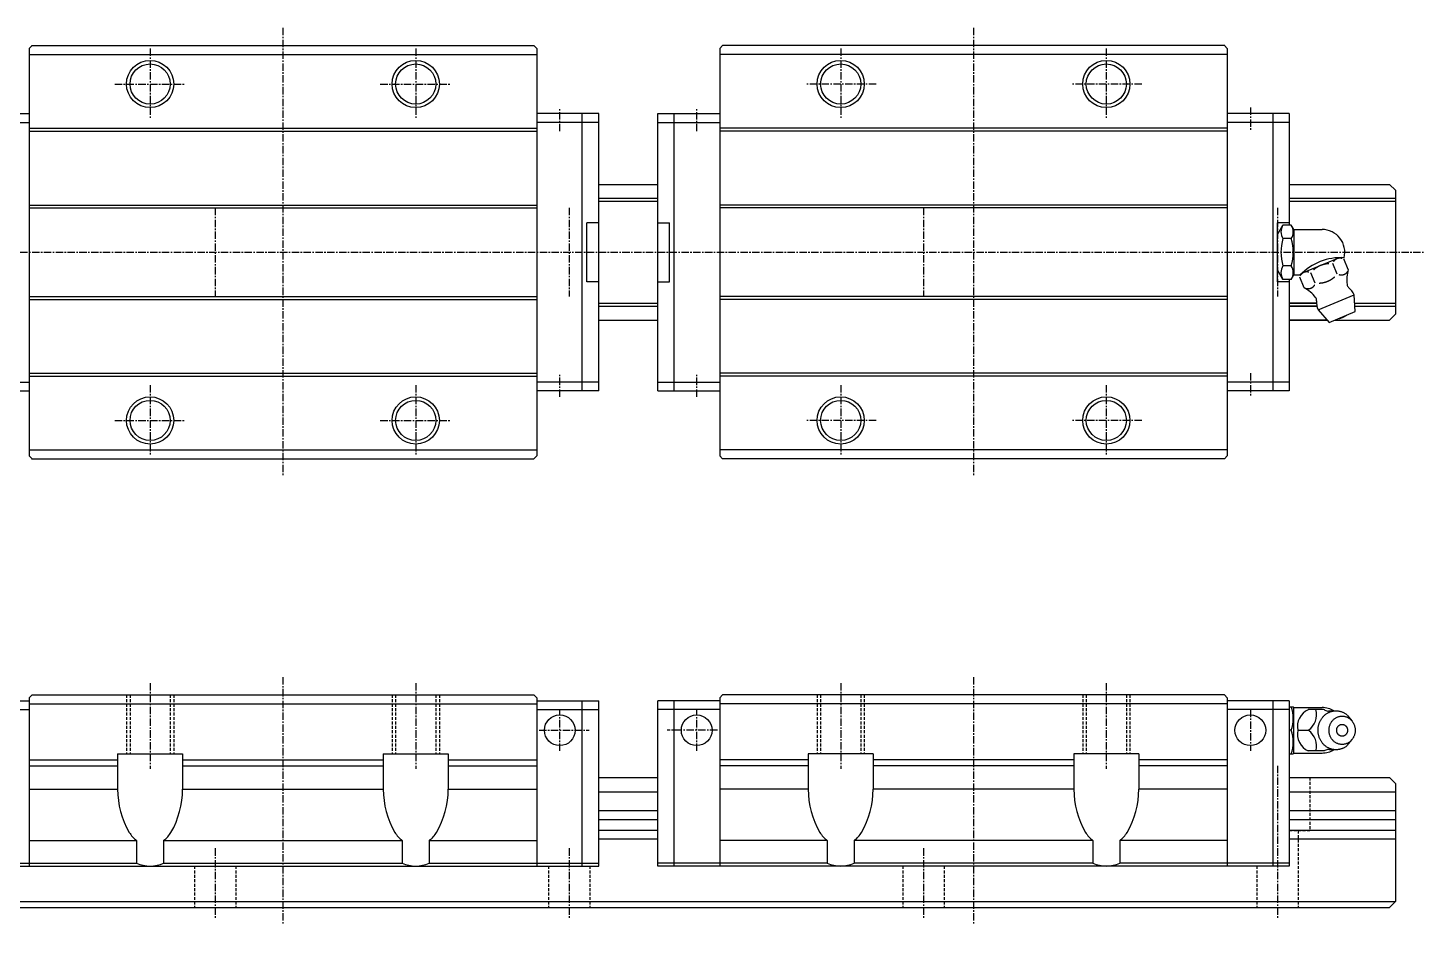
# Model space of a CAD drawing. Extents: x 10 to 419, y 10 to 199.
# Drawn here: x 182.3 to 419, y 47 to 199 of the extents above; entities that cross this region are included whole.
import ezdxf

# ---------------------------------------------------------------- set-up
doc = ezdxf.new("R2010")
doc.units = 0
doc.linetypes.add('CENTER', pattern=[2, 1.25, -0.25, 0.25, -0.25])
doc.linetypes.add('DASHED', pattern=[0.75, 0.5, -0.25])
doc.layers.get('0').update_dxf_attribs({"linetype": 'CONTINUOUS'})
doc.layers.add('CENTER', color=1, linetype='CENTER')

msp = doc.modelspace()

# ---------------------------------------------------------------- linework, layer by layer
at = {"color": 7, "linetype": 'CONTINUOUS'}
for p, q in [((182.499905, 195.49992), (182.999925, 195.99993)), ((182.499925, 195.49996), (182.499925, 126.49996)), ((182.499925, 194.49996), (268.499925, 194.49996)), ((182.905575, 195.99996), (267.999875, 195.99996)), ((267.999875, 195.99994), (268.499865, 195.49993)), ((268.499925, 195.49993), (268.499925, 126.49999)), ((299.499885, 195.49993), (299.499885, 126.49999)), ((385.499885, 194.49996), (299.499885, 194.49996)), ((299.999935, 195.99994), (299.499945, 195.49993)), ((385.094235, 195.99996), (299.999935, 195.99996)), ((385.499905, 195.49992), (384.999885, 195.99993)), ((385.499885, 195.49996), (385.499885, 126.49996)), ((171.999925, 184.49996), (182.499925, 184.49996)), ((171.999925, 182.99996), (182.499925, 182.99996)), ((278.999905, 184.49996), (268.499905, 184.49996)), ((278.999905, 182.99996), (268.499905, 182.99996)), ((276.199925, 137.49996), (276.199925, 184.49996)), ((278.999905, 137.49996), (278.999905, 184.49996)), ((288.999905, 137.49996), (288.999905, 184.49996)), ((288.999905, 184.49996), (299.499905, 184.49996)), ((288.999905, 182.99996), (299.499905, 182.99996)), ((291.799885, 137.49996), (291.799885, 184.49996)), ((395.999885, 184.49996), (385.499885, 184.49996)), ((395.999885, 182.99996), (385.499885, 182.99996)), ((393.199895, 184.49996), (393.199895, 137.49996)), ((395.999885, 184.49996), (395.999885, 165.59996)), ((182.499925, 181.99996), (268.499925, 181.99996)), ((182.499925, 181.49996), (268.499925, 181.49996)), ((385.499885, 181.99996), (299.499885, 181.99996)), ((385.499885, 181.49996), (299.499885, 181.49996)), ((278.999895, 172.49996), (288.999905, 172.49996)), ((395.999885, 172.49996), (412.999905, 172.49996)), ((413.999915, 171.49995), (412.999905, 172.49996)), ((413.999925, 171.49996), (413.999925, 150.49996)), ((182.499925, 168.99996), (268.499925, 168.99996)), ((182.499925, 168.49996), (268.499925, 168.49996)), ((278.999895, 170.15913), (288.999905, 170.15913)), ((278.999895, 169.65913), (288.999905, 169.65913)), ((385.499885, 168.99996), (299.499885, 168.99996)), ((385.499885, 168.49996), (299.499885, 168.49996)), ((395.999885, 170.15913), (413.999925, 170.15913)), ((395.999885, 169.65913), (413.999925, 169.65913)), ((278.999905, 165.99996), (276.999905, 165.99996)), ((276.999905, 155.99994), (276.999905, 165.99994)), ((288.999905, 165.99996), (290.999905, 165.99996)), ((290.999905, 155.99994), (290.999905, 165.99994)), ((393.999885, 155.99996), (393.999885, 165.99996)), ((395.999885, 165.99996), (393.999885, 165.99996)), ((393.999885, 163.99995), (394.923655, 165.59996)), ((396.323645, 165.59996), (394.923645, 165.59996)), ((396.756645, 164.84996), (396.323635, 165.59996)), ((396.756645, 164.84996), (396.756645, 157.14995)), ((396.756665, 164.84996), (401.547785, 164.84996)), ((396.323625, 163.29996), (394.923655, 163.29996)), ((396.323635, 158.69996), (394.923645, 158.69996)), ((398.229465, 157.51896), (404.395985, 160.07322)), ((404.129545, 157.28726), (403.385665, 159.08315)), ((406.000405, 158.0622), (405.256525, 159.85808)), ((394.923655, 156.39995), (393.999885, 157.99996)), ((396.323645, 156.39996), (394.923635, 156.39996)), ((395.999885, 156.39996), (395.999885, 137.49996)), ((396.323635, 156.39995), (396.756645, 157.14995)), ((396.756665, 157.14996), (397.852905, 157.14996)), ((398.516985, 154.96246), (397.773105, 156.75835)), ((400.387845, 155.73739), (399.643955, 157.53328)), ((278.999905, 155.99996), (276.999905, 155.99996)), ((288.999905, 155.99996), (290.999905, 155.99996)), ((395.999885, 155.99996), (393.999885, 155.99996)), ((182.499925, 153.49996), (268.499925, 153.49996)), ((182.499925, 152.99996), (268.499925, 152.99996)), ((278.999895, 152.34078), (288.999905, 152.34078)), ((278.999895, 151.84078), (288.999905, 151.84078)), ((385.499885, 153.49996), (299.499885, 153.49996)), ((385.499885, 152.99996), (299.499885, 152.99996)), ((395.999885, 152.34078), (400.61951, 152.34078)), ((395.999885, 151.84078), (400.684316, 151.84078)), ((400.619535, 152.34078), (395.999905, 152.34078)), ((400.684335, 151.84078), (395.999905, 151.84078)), ((400.866175, 151.25086), (406.963775, 153.77657)), ((407.165535, 150.93768), (406.963775, 153.77657)), ((407.065817, 152.34078), (413.999925, 152.34078)), ((407.101352, 151.84078), (413.999925, 151.84078)), ((278.999895, 149.49996), (288.999905, 149.49996)), ((395.999885, 149.49996), (402.384725, 149.49996)), ((402.384745, 149.49996), (395.999905, 149.49996)), ((400.866175, 151.25086), (402.730915, 149.1008)), ((402.730915, 149.1008), (407.165535, 150.93768)), ((403.694572, 149.49996), (412.999915, 149.49996)), ((413.999915, 150.49996), (412.999915, 149.49996)), ((182.499925, 140.49996), (268.499925, 140.49996)), ((182.499925, 139.99996), (268.499925, 139.99996)), ((385.499885, 140.49996), (299.499885, 140.49996)), ((385.499885, 139.99996), (299.499885, 139.99996)), ((171.999925, 138.99996), (182.499925, 138.99996)), ((171.999925, 137.49996), (182.499925, 137.49996)), ((278.999905, 138.99996), (268.499905, 138.99996)), ((278.999905, 137.49996), (268.499905, 137.49996)), ((288.999905, 138.99996), (299.499905, 138.99996)), ((288.999905, 137.49996), (299.499905, 137.49996)), ((395.999885, 138.99996), (385.499885, 138.99996)), ((395.999885, 137.49996), (385.499885, 137.49996)), ((182.499875, 126.49997), (182.999895, 125.99996)), ((182.499925, 127.49996), (268.499925, 127.49996)), ((182.905575, 125.99996), (267.999875, 125.99996)), ((267.999885, 125.99997), (268.499875, 126.49998)), ((385.499885, 127.49996), (299.499885, 127.49996)), ((299.999925, 125.99997), (299.499935, 126.49998)), ((385.094235, 125.99996), (299.999935, 125.99996)), ((385.499935, 126.49997), (384.999915, 125.99996)), ((182.49988, 85.49996), (182.9999, 85.99997)), ((182.49995, 85.5), (182.49995, 56.99998)), ((182.99995, 85.99996), (267.99991, 85.99996)), ((267.99988, 85.99998), (268.49988, 85.49997)), ((268.49995, 85.49993), (268.49995, 56.99998)), ((299.49986, 85.49993), (299.49986, 56.99998)), ((299.99993, 85.99998), (299.49993, 85.49997)), ((384.99986, 85.99996), (299.9999, 85.99996)), ((385.49993, 85.49996), (384.99991, 85.99997)), ((385.49986, 85.5), (385.49986, 56.99998)), ((171.99997, 84.99998), (182.49995, 84.99998)), ((171.99997, 83.49998), (182.49995, 83.49998)), ((182.49995, 84.49996), (268.49995, 84.49996)), ((268.49995, 84.99998), (278.99994, 84.99998)), ((268.49995, 83.49998), (278.99994, 83.49998)), ((276.19995, 56.99998), (276.19995, 84.99998)), ((278.99994, 56.99998), (278.99994, 84.99998)), ((288.99987, 56.99998), (288.99987, 84.99998)), ((299.49986, 84.99998), (288.99987, 84.99998)), ((299.49986, 83.49998), (288.99987, 83.49998)), ((291.79986, 56.99998), (291.79986, 84.99998)), ((385.49986, 84.49996), (299.49986, 84.49996)), ((395.99984, 84.99998), (385.49986, 84.99998)), ((395.99984, 83.49998), (385.49986, 83.49998)), ((393.19985, 84.99998), (393.19985, 56.99998)), ((395.99984, 84.99998), (395.99984, 56.99998)), ((395.99984, 83.99998), (396.67002, 83.99998)), ((396.75662, 83.84998), (396.67002, 83.99998)), ((396.75662, 76.14998), (396.75662, 83.84998)), ((396.75662, 83.84996), (401.55194, 83.84996)), ((401.90092, 83.50738), (399.21647, 83.50738)), ((405.81818, 82.57799), (406.62381, 81.57176)), ((396.3236, 79.99998), (395.99984, 79.99998)), ((397.42846, 79.99998), (399.22431, 79.99998)), ((405.81818, 77.42197), (406.62381, 78.4282)), ((197.49996, 75.99996), (208.49996, 75.99996)), ((197.49996, 75.99996), (197.49996, 69.99996)), ((208.49996, 75.99996), (208.49996, 69.99996)), ((242.49996, 75.99996), (253.49996, 75.99996)), ((242.49996, 75.99996), (242.49996, 69.99996)), ((253.49996, 75.99996), (253.49996, 69.99996)), ((314.49985, 75.99996), (314.49985, 69.99996)), ((325.49985, 75.99996), (314.49985, 75.99996)), ((325.49985, 75.99996), (325.49985, 69.99996)), ((359.49985, 75.99996), (359.49985, 69.99996)), ((370.49985, 75.99996), (359.49985, 75.99996)), ((370.49985, 75.99996), (370.49985, 69.99996)), ((395.99984, 75.99998), (396.67002, 75.99998)), ((396.67002, 75.99998), (396.75662, 76.14998)), ((396.75662, 76.14997), (401.54774, 76.14997)), ((401.90092, 76.49258), (399.21647, 76.49258)), ((182.49996, 74.99996), (197.49996, 74.99996)), ((182.49996, 73.99996), (197.49996, 73.99996)), ((208.49996, 74.99996), (242.49996, 74.99996)), ((208.49996, 73.99996), (242.49996, 73.99996)), ((253.49996, 74.99996), (268.49996, 74.99996)), ((253.49996, 73.99996), (268.49996, 73.99996)), ((314.49985, 74.99996), (299.49985, 74.99996)), ((314.49985, 73.99996), (299.49985, 73.99996)), ((359.49985, 74.99996), (325.49985, 74.99996)), ((359.49985, 73.99996), (325.49985, 73.99996)), ((385.49985, 74.99996), (370.49985, 74.99996)), ((385.49985, 73.99996), (370.49985, 73.99996)), ((278.99994, 72), (288.99987, 72)), ((395.99984, 72), (412.99998, 72)), ((413.99996, 71.00002), (412.99998, 72)), ((182.49996, 69.99996), (197.49996, 69.99996)), ((208.49996, 69.99996), (242.49996, 69.99996)), ((253.49996, 69.99996), (268.49996, 69.99996)), ((278.99994, 69.58916), (288.99987, 69.58916)), ((314.49985, 69.99996), (299.49985, 69.99996)), ((359.49985, 69.99996), (325.49985, 69.99996)), ((385.49985, 69.99996), (370.49985, 69.99996)), ((395.99984, 69.58916), (413.99997, 69.58916)), ((413.99997, 71), (413.99997, 51)), ((278.99994, 66.41083), (288.99987, 66.41083)), ((395.99984, 66.41083), (413.99997, 66.41083)), ((278.99994, 64.90001), (288.99987, 64.90001)), ((395.99984, 64.90001), (413.99997, 64.90001)), ((278.99994, 63.10001), (288.99987, 63.10001)), ((278.99994, 61.58918), (288.99987, 61.58918)), ((395.99984, 63.10001), (413.99997, 63.10001)), ((395.99984, 61.58918), (413.99997, 61.58918)), ((182.49996, 61.33998), (200.70835, 61.33998)), ((200.70835, 61.33998), (200.70835, 57.5)), ((205.29156, 61.33998), (245.70835, 61.33998)), ((205.29156, 61.33998), (205.29156, 57.5)), ((245.70835, 61.33998), (245.70835, 57.5)), ((250.29156, 61.33998), (268.49996, 61.33998)), ((250.29156, 61.33998), (250.29156, 57.5)), ((317.70825, 61.33998), (299.49985, 61.33998)), ((317.70825, 61.33998), (317.70825, 57.5)), ((362.70825, 61.33998), (322.29146, 61.33998)), ((322.29146, 61.33998), (322.29146, 57.5)), ((362.70825, 61.33998), (362.70825, 57.5)), ((385.49985, 61.33998), (367.29146, 61.33998)), ((367.29146, 61.33998), (367.29146, 57.5)), ((171.99997, 57.49998), (182.49995, 57.49998)), ((171.99997, 56.99998), (182.49995, 56.99998)), ((182.49995, 57), (268.49995, 57)), ((182.49996, 57.5), (200.70835, 57.5)), ((205.29156, 57.5), (245.70835, 57.5)), ((250.29156, 57.5), (268.49996, 57.5)), ((268.49995, 57.49998), (278.99994, 57.49998)), ((268.49995, 56.99998), (278.99994, 56.99998)), ((299.49986, 57.49998), (288.99987, 57.49998)), ((299.49986, 56.99998), (288.99987, 56.99998)), ((317.70825, 57.5), (299.49985, 57.5)), ((385.49986, 57), (299.49986, 57)), ((362.70825, 57.5), (322.29146, 57.5)), ((385.49985, 57.5), (367.29146, 57.5)), ((395.99984, 57.49998), (385.49986, 57.49998)), ((395.99984, 56.99998), (385.49986, 56.99998)), ((133.99997, 51.00003), (413.99997, 51.00003)), ((134.99997, 50), (412.99995, 50)), ((413.99997, 51.00002), (412.99995, 50))]:
    msp.add_line(p, q, dxfattribs=at)
at = {"color": 3, "linetype": 'DASHED'}
for p, q in [((198.99995, 85.99996), (198.99995, 75.99996)), ((199.59995, 85.99996), (199.59995, 75.99996)), ((206.39995, 85.99996), (206.39995, 75.99996)), ((206.99995, 85.99996), (206.99995, 75.99996)), ((243.99995, 85.99996), (243.99995, 75.99996)), ((244.59995, 85.99996), (244.59995, 75.99996)), ((251.39995, 85.99996), (251.39995, 75.99996)), ((251.99995, 85.99996), (251.99995, 75.99996)), ((315.99986, 85.99996), (315.99986, 75.99996)), ((316.59986, 85.99996), (316.59986, 75.99996)), ((323.39986, 85.99996), (323.39986, 75.99996)), ((323.99986, 85.99996), (323.99986, 75.99996)), ((360.99986, 85.99996), (360.99986, 75.99996)), ((361.59986, 85.99996), (361.59986, 75.99996)), ((368.39986, 85.99996), (368.39986, 75.99996)), ((368.99986, 85.99996), (368.99986, 75.99996)), ((399.49997, 72), (399.49997, 63)), ((395.99984, 63), (399.49997, 63)), ((397.49997, 63), (397.49997, 50)), ((210.49997, 57), (210.49997, 50)), ((217.49997, 57), (217.49997, 50)), ((270.49997, 57), (270.49997, 50)), ((277.49997, 57), (277.49997, 50)), ((330.49997, 57), (330.49997, 50)), ((337.49997, 57), (337.49997, 50)), ((390.49997, 56.99998), (390.49997, 50))]:
    msp.add_line(p, q, dxfattribs=at)
at = {"color": 7, "linetype": 'CONTINUOUS'}
for points in [[(400.11881, 158.034, 0), (400.13481, 158.05, 0), (400.15181, 158.065, 0), (400.16881, 158.08, 0), (400.18581, 158.095, 0), (400.20381, 158.11, 0), (400.22081, 158.124, 0), (400.23781, 158.139, 0), (400.25481, 158.153, 0), (400.27281, 158.168, 0), (400.28981, 158.182, 0), (400.30681, 158.196, 0), (400.32481, 158.21, 0), (400.34281, 158.224, 0), (400.35981, 158.238, 0), (400.37781, 158.252, 0), (400.39581, 158.266, 0), (400.41381, 158.279, 0), (400.43081, 158.293, 0), (400.44881, 158.306, 0), (400.46681, 158.319, 0), (400.48481, 158.333, 0), (400.50381, 158.346, 0), (400.52181, 158.359, 0), (400.53981, 158.371, 0), (400.55781, 158.384, 0), (400.57681, 158.397, 0), (400.59481, 158.409, 0), (400.61281, 158.422, 0), (400.63181, 158.434, 0), (400.64981, 158.446, 0), (400.66881, 158.458, 0), (400.68781, 158.47, 0), (400.70681, 158.482, 0), (400.72481, 158.494, 0), (400.74381, 158.506, 0), (400.76281, 158.517, 0), (400.78181, 158.528, 0), (400.80081, 158.54, 0), (400.81981, 158.551, 0), (400.83881, 158.562, 0), (400.85781, 158.573, 0), (400.87781, 158.584, 0), (400.89681, 158.595, 0), (400.91581, 158.606, 0), (400.93481, 158.616, 0), (400.95481, 158.627, 0), (400.97381, 158.637, 0), (400.99381, 158.647, 0), (401.01281, 158.657, 0), (401.03281, 158.667, 0), (401.05281, 158.677, 0), (401.07181, 158.687, 0), (401.09181, 158.697, 0), (401.11181, 158.706, 0), (401.13181, 158.716, 0), (401.15181, 158.725, 0), (401.17181, 158.734, 0), (401.19181, 158.744, 0), (401.21181, 158.753, 0), (401.23181, 158.762, 0), (401.25181, 158.77, 0), (401.27181, 158.779, 0), (401.29281, 158.788, 0), (401.31281, 158.796, 0), (401.33281, 158.804, 0), (401.35381, 158.813, 0), (401.37381, 158.821, 0), (401.39481, 158.829, 0), (401.41481, 158.837, 0), (401.43581, 158.845, 0), (401.45581, 158.852, 0), (401.47681, 158.86, 0), (401.49781, 158.867, 0), (401.51781, 158.875, 0), (401.53881, 158.882, 0), (401.55981, 158.889, 0), (401.58081, 158.896, 0), (401.60181, 158.903, 0), (401.62281, 158.91, 0), (401.64381, 158.916, 0), (401.66481, 158.923, 0), (401.68581, 158.929, 0), (401.70681, 158.936, 0), (401.72781, 158.942, 0), (401.74881, 158.948, 0), (401.77081, 158.954, 0), (401.79181, 158.96, 0), (401.81281, 158.966, 0), (401.83481, 158.971, 0), (401.85581, 158.977, 0), (401.87781, 158.982, 0), (401.89881, 158.988, 0), (401.92081, 158.993, 0), (401.94181, 158.998, 0), (401.96381, 159.003, 0), (401.98481, 159.008, 0), (402.00681, 159.012, 0), (402.02881, 159.017, 0), (402.05081, 159.022, 0), (402.07181, 159.026, 0), (402.09381, 159.03, 0), (402.11581, 159.034, 0), (402.13781, 159.038, 0), (402.15981, 159.042, 0), (402.18181, 159.046, 0), (402.20381, 159.05, 0), (402.22581, 159.053, 0), (402.24781, 159.057, 0), (402.26981, 159.06, 0), (402.29181, 159.064, 0), (402.31381, 159.067, 0), (402.33681, 159.07, 0), (402.35881, 159.073, 0), (402.38081, 159.075, 0), (402.40281, 159.078, 0), (402.42581, 159.081, 0), (402.44781, 159.083, 0), (402.46981, 159.085, 0), (402.49281, 159.087, 0), (402.51481, 159.09, 0), (402.53781, 159.092, 0), (402.55981, 159.093, 0), (402.58281, 159.095, 0), (402.60481, 159.097, 0), (402.62781, 159.098, 0), (402.65081, 159.1, 0), (402.67281, 159.101, 0), (402.69581, 159.102, 0)], [(403.52381, 159.406, 0), (403.53081, 159.418, 0), (403.53781, 159.43, 0), (403.54481, 159.442, 0), (403.55181, 159.454, 0), (403.55881, 159.466, 0), (403.56581, 159.477, 0), (403.57381, 159.489, 0), (403.58081, 159.5, 0), (403.58881, 159.512, 0), (403.59581, 159.523, 0), (403.60381, 159.534, 0), (403.61181, 159.545, 0), (403.61981, 159.556, 0), (403.62781, 159.567, 0), (403.63581, 159.577, 0), (403.64381, 159.588, 0), (403.65181, 159.598, 0), (403.65981, 159.609, 0), (403.66881, 159.619, 0), (403.67681, 159.629, 0), (403.68581, 159.639, 0), (403.69381, 159.649, 0), (403.70281, 159.659, 0), (403.71181, 159.669, 0), (403.71981, 159.678, 0), (403.72881, 159.688, 0), (403.73781, 159.697, 0), (403.74681, 159.706, 0), (403.75681, 159.715, 0), (403.76581, 159.725, 0), (403.77481, 159.733, 0), (403.78381, 159.742, 0), (403.79381, 159.751, 0), (403.80281, 159.759, 0), (403.81281, 159.768, 0), (403.82281, 159.776, 0), (403.83181, 159.784, 0), (403.84181, 159.792, 0), (403.85181, 159.8, 0), (403.86181, 159.808, 0), (403.87181, 159.816, 0), (403.88181, 159.823, 0), (403.89181, 159.831, 0), (403.90181, 159.838, 0), (403.91181, 159.845, 0), (403.92281, 159.852, 0), (403.93281, 159.859, 0), (403.94381, 159.866, 0), (403.95381, 159.873, 0), (403.96481, 159.88, 0), (403.97481, 159.886, 0), (403.98581, 159.892, 0), (403.99681, 159.899, 0), (404.00781, 159.905, 0), (404.01881, 159.911, 0), (404.02981, 159.916, 0), (404.04081, 159.922, 0), (404.05181, 159.928, 0), (404.06281, 159.933, 0), (404.07381, 159.939, 0), (404.08481, 159.944, 0), (404.09581, 159.949, 0), (404.10781, 159.954, 0), (404.11881, 159.958, 0), (404.13081, 159.963, 0), (404.14181, 159.968, 0), (404.15381, 159.972, 0), (404.16481, 159.976, 0), (404.17681, 159.981, 0), (404.18881, 159.985, 0), (404.20081, 159.988, 0), (404.21181, 159.992, 0), (404.22381, 159.996, 0), (404.23581, 159.999, 0), (404.24781, 160.003, 0), (404.25981, 160.006, 0), (404.27181, 160.009, 0), (404.28381, 160.012, 0), (404.29581, 160.015, 0), (404.30881, 160.017, 0), (404.32081, 160.02, 0), (404.33281, 160.022, 0), (404.34481, 160.025, 0), (404.35781, 160.027, 0), (404.36981, 160.029, 0), (404.38281, 160.031, 0), (404.39481, 160.033, 0), (404.40781, 160.034, 0), (404.41981, 160.036, 0), (404.43281, 160.037, 0), (404.44481, 160.038, 0), (404.45781, 160.039, 0), (404.47081, 160.04, 0), (404.48281, 160.041, 0), (404.49581, 160.042, 0), (404.50881, 160.042, 0), (404.52181, 160.043, 0), (404.53481, 160.043, 0), (404.54681, 160.043, 0), (404.55981, 160.043, 0), (404.57281, 160.043, 0), (404.58581, 160.043, 0), (404.59881, 160.042, 0), (404.61181, 160.042, 0), (404.62481, 160.041, 0), (404.63781, 160.04, 0), (404.65181, 160.039, 0), (404.66481, 160.038, 0), (404.67781, 160.037, 0), (404.69081, 160.036, 0), (404.70381, 160.034, 0), (404.71681, 160.033, 0), (404.73081, 160.031, 0), (404.74381, 160.029, 0), (404.75681, 160.027, 0), (404.76981, 160.025, 0), (404.78381, 160.023, 0), (404.79681, 160.02, 0), (404.80981, 160.018, 0), (404.82381, 160.015, 0), (404.83681, 160.012, 0), (404.84981, 160.009, 0), (404.86381, 160.006, 0), (404.87681, 160.003, 0), (404.88981, 160, 0), (404.90381, 159.996, 0), (404.91681, 159.992, 0), (404.93081, 159.989, 0)], [(397.91081, 157.081, 0), (397.91781, 157.093, 0), (397.92481, 157.105, 0), (397.93181, 157.117, 0), (397.93881, 157.129, 0), (397.94681, 157.141, 0), (397.95381, 157.153, 0), (397.96081, 157.164, 0), (397.96881, 157.176, 0), (397.97581, 157.187, 0), (397.98381, 157.198, 0), (397.99181, 157.209, 0), (397.99881, 157.22, 0), (398.00681, 157.231, 0), (398.01481, 157.242, 0), (398.02281, 157.253, 0), (398.03081, 157.263, 0), (398.03881, 157.274, 0), (398.04781, 157.284, 0), (398.05581, 157.294, 0), (398.06481, 157.304, 0), (398.07281, 157.314, 0), (398.08181, 157.324, 0), (398.08981, 157.334, 0), (398.09881, 157.344, 0), (398.10781, 157.353, 0), (398.11681, 157.363, 0), (398.12581, 157.372, 0), (398.13481, 157.382, 0), (398.14381, 157.391, 0), (398.15281, 157.4, 0), (398.16181, 157.409, 0), (398.17181, 157.417, 0), (398.18081, 157.426, 0), (398.19081, 157.435, 0), (398.19981, 157.443, 0), (398.20981, 157.451, 0), (398.21981, 157.459, 0), (398.22881, 157.468, 0), (398.23881, 157.475, 0), (398.24881, 157.483, 0), (398.25881, 157.491, 0), (398.26881, 157.499, 0), (398.27881, 157.506, 0), (398.28981, 157.513, 0), (398.29981, 157.521, 0), (398.30981, 157.528, 0), (398.32081, 157.535, 0), (398.33081, 157.541, 0), (398.34181, 157.548, 0), (398.35181, 157.555, 0), (398.36281, 157.561, 0), (398.37381, 157.568, 0), (398.38381, 157.574, 0), (398.39481, 157.58, 0), (398.40581, 157.586, 0), (398.41681, 157.592, 0), (398.42781, 157.597, 0), (398.43881, 157.603, 0), (398.44981, 157.608, 0), (398.46081, 157.614, 0), (398.47281, 157.619, 0), (398.48381, 157.624, 0), (398.49481, 157.629, 0), (398.50681, 157.634, 0), (398.51781, 157.638, 0), (398.52981, 157.643, 0), (398.54081, 157.647, 0), (398.55281, 157.652, 0), (398.56381, 157.656, 0), (398.57581, 157.66, 0), (398.58781, 157.664, 0), (398.59981, 157.667, 0), (398.61181, 157.671, 0), (398.62381, 157.675, 0), (398.63581, 157.678, 0), (398.64781, 157.681, 0), (398.65981, 157.684, 0), (398.67181, 157.687, 0), (398.68381, 157.69, 0), (398.69581, 157.693, 0), (398.70781, 157.695, 0), (398.72081, 157.698, 0), (398.73281, 157.7, 0), (398.74481, 157.702, 0), (398.75781, 157.704, 0), (398.76981, 157.706, 0), (398.78181, 157.708, 0), (398.79481, 157.709, 0), (398.80781, 157.711, 0), (398.81981, 157.712, 0), (398.83281, 157.713, 0), (398.84481, 157.715, 0), (398.85781, 157.715, 0), (398.87081, 157.716, 0), (398.88381, 157.717, 0), (398.89581, 157.717, 0), (398.90881, 157.718, 0), (398.92181, 157.718, 0), (398.93481, 157.718, 0), (398.94781, 157.718, 0), (398.96081, 157.718, 0), (398.97381, 157.718, 0), (398.98681, 157.718, 0), (398.99981, 157.717, 0), (399.01281, 157.716, 0), (399.02581, 157.716, 0), (399.03881, 157.715, 0), (399.05181, 157.714, 0), (399.06481, 157.712, 0), (399.07781, 157.711, 0), (399.09181, 157.709, 0), (399.10481, 157.708, 0), (399.11781, 157.706, 0), (399.13081, 157.704, 0), (399.14381, 157.702, 0), (399.15781, 157.7, 0), (399.17081, 157.698, 0), (399.18381, 157.695, 0), (399.19781, 157.693, 0), (399.21081, 157.69, 0), (399.22381, 157.687, 0), (399.23781, 157.684, 0), (399.25081, 157.681, 0), (399.26381, 157.678, 0), (399.27781, 157.675, 0), (399.29081, 157.671, 0), (399.30481, 157.668, 0), (399.31781, 157.664, 0)], [(403.65481, 156.786, 0), (403.63781, 156.771, 0), (403.62181, 156.756, 0), (403.60481, 156.741, 0), (403.58681, 156.726, 0), (403.56981, 156.711, 0), (403.55281, 156.696, 0), (403.53581, 156.682, 0), (403.51881, 156.667, 0), (403.50081, 156.653, 0), (403.48381, 156.638, 0), (403.46581, 156.624, 0), (403.44881, 156.61, 0), (403.43081, 156.596, 0), (403.41381, 156.582, 0), (403.39581, 156.568, 0), (403.37781, 156.555, 0), (403.35981, 156.541, 0), (403.34181, 156.528, 0), (403.32481, 156.514, 0), (403.30681, 156.501, 0), (403.28781, 156.488, 0), (403.26981, 156.475, 0), (403.25181, 156.462, 0), (403.23381, 156.449, 0), (403.21581, 156.436, 0), (403.19681, 156.424, 0), (403.17881, 156.411, 0), (403.15981, 156.399, 0), (403.14181, 156.387, 0), (403.12281, 156.374, 0), (403.10481, 156.362, 0), (403.08581, 156.35, 0), (403.06681, 156.338, 0), (403.04881, 156.327, 0), (403.02981, 156.315, 0), (403.01081, 156.303, 0), (402.99181, 156.292, 0), (402.97281, 156.281, 0), (402.95381, 156.269, 0), (402.93481, 156.258, 0), (402.91581, 156.247, 0), (402.89581, 156.236, 0), (402.87681, 156.226, 0), (402.85781, 156.215, 0), (402.83781, 156.204, 0), (402.81881, 156.194, 0), (402.79981, 156.184, 0), (402.77981, 156.173, 0), (402.75981, 156.163, 0), (402.74081, 156.153, 0), (402.72081, 156.143, 0), (402.70081, 156.133, 0), (402.68181, 156.124, 0), (402.66181, 156.114, 0), (402.64181, 156.105, 0), (402.62181, 156.095, 0), (402.60181, 156.086, 0), (402.58181, 156.077, 0), (402.56181, 156.068, 0), (402.54181, 156.059, 0), (402.52181, 156.05, 0), (402.50181, 156.042, 0), (402.48081, 156.033, 0), (402.46081, 156.024, 0), (402.44081, 156.016, 0), (402.41981, 156.008, 0), (402.39981, 156, 0), (402.37881, 155.992, 0), (402.35881, 155.984, 0), (402.33781, 155.976, 0), (402.31781, 155.968, 0), (402.29681, 155.961, 0), (402.27581, 155.953, 0), (402.25481, 155.946, 0), (402.23481, 155.939, 0), (402.21381, 155.932, 0), (402.19281, 155.925, 0), (402.17181, 155.918, 0), (402.15081, 155.911, 0), (402.12981, 155.904, 0), (402.10881, 155.898, 0), (402.08781, 155.891, 0), (402.06681, 155.885, 0), (402.04581, 155.879, 0), (402.02381, 155.872, 0), (402.00281, 155.867, 0), (401.98181, 155.861, 0), (401.96081, 155.855, 0), (401.93881, 155.849, 0), (401.91781, 155.844, 0), (401.89581, 155.838, 0), (401.87481, 155.833, 0), (401.85281, 155.828, 0), (401.83181, 155.823, 0), (401.80981, 155.818, 0), (401.78881, 155.813, 0), (401.76681, 155.808, 0), (401.74481, 155.804, 0), (401.72281, 155.799, 0), (401.70181, 155.795, 0), (401.67981, 155.79, 0), (401.65781, 155.786, 0), (401.63581, 155.782, 0), (401.61381, 155.778, 0), (401.59181, 155.774, 0), (401.56981, 155.771, 0), (401.54781, 155.767, 0), (401.52581, 155.764, 0), (401.50381, 155.76, 0), (401.48181, 155.757, 0), (401.45981, 155.754, 0), (401.43681, 155.751, 0), (401.41481, 155.748, 0), (401.39281, 155.745, 0), (401.37081, 155.743, 0), (401.34781, 155.74, 0), (401.32581, 155.738, 0), (401.30281, 155.735, 0), (401.28081, 155.733, 0), (401.25881, 155.731, 0), (401.23581, 155.729, 0), (401.21381, 155.727, 0), (401.19081, 155.725, 0), (401.16881, 155.724, 0), (401.14581, 155.722, 0), (401.12281, 155.721, 0), (401.10081, 155.72, 0), (401.07781, 155.718, 0)], [(405.86181, 157.739, 0), (405.85581, 157.727, 0), (405.84881, 157.715, 0), (405.84181, 157.703, 0), (405.83481, 157.691, 0), (405.82681, 157.68, 0), (405.81981, 157.668, 0), (405.81281, 157.656, 0), (405.80481, 157.645, 0), (405.79781, 157.634, 0), (405.78981, 157.622, 0), (405.78181, 157.611, 0), (405.77481, 157.6, 0), (405.76681, 157.589, 0), (405.75881, 157.579, 0), (405.75081, 157.568, 0), (405.74281, 157.557, 0), (405.73381, 157.547, 0), (405.72581, 157.537, 0), (405.71781, 157.526, 0), (405.70881, 157.516, 0), (405.70081, 157.506, 0), (405.69181, 157.496, 0), (405.68381, 157.486, 0), (405.67481, 157.477, 0), (405.66581, 157.467, 0), (405.65681, 157.458, 0), (405.64781, 157.448, 0), (405.63881, 157.439, 0), (405.62981, 157.43, 0), (405.62081, 157.421, 0), (405.61081, 157.412, 0), (405.60181, 157.403, 0), (405.59281, 157.395, 0), (405.58281, 157.386, 0), (405.57381, 157.378, 0), (405.56381, 157.369, 0), (405.55381, 157.361, 0), (405.54381, 157.353, 0), (405.53481, 157.345, 0), (405.52481, 157.337, 0), (405.51481, 157.33, 0), (405.50481, 157.322, 0), (405.49381, 157.315, 0), (405.48381, 157.307, 0), (405.47381, 157.3, 0), (405.46381, 157.293, 0), (405.45281, 157.286, 0), (405.44281, 157.279, 0), (405.43181, 157.272, 0), (405.42181, 157.266, 0), (405.41081, 157.259, 0), (405.39981, 157.253, 0), (405.38981, 157.247, 0), (405.37881, 157.241, 0), (405.36781, 157.235, 0), (405.35681, 157.229, 0), (405.34581, 157.223, 0), (405.33481, 157.218, 0), (405.32381, 157.212, 0), (405.31281, 157.207, 0), (405.30081, 157.202, 0), (405.28981, 157.197, 0), (405.27881, 157.192, 0), (405.26681, 157.187, 0), (405.25581, 157.182, 0), (405.24381, 157.178, 0), (405.23281, 157.173, 0), (405.22081, 157.169, 0), (405.20881, 157.165, 0), (405.19781, 157.161, 0), (405.18581, 157.157, 0), (405.17381, 157.153, 0), (405.16181, 157.15, 0), (405.14981, 157.146, 0), (405.13781, 157.143, 0), (405.12581, 157.139, 0), (405.11381, 157.136, 0), (405.10181, 157.133, 0), (405.08981, 157.131, 0), (405.07781, 157.128, 0), (405.06581, 157.125, 0), (405.05281, 157.123, 0), (405.04081, 157.121, 0), (405.02881, 157.118, 0), (405.01581, 157.116, 0), (405.00381, 157.115, 0), (404.99081, 157.113, 0), (404.97881, 157.111, 0), (404.96581, 157.11, 0), (404.95381, 157.108, 0), (404.94081, 157.107, 0), (404.92781, 157.106, 0), (404.91581, 157.105, 0), (404.90281, 157.104, 0), (404.88981, 157.104, 0), (404.87781, 157.103, 0), (404.86481, 157.103, 0), (404.85181, 157.102, 0), (404.83881, 157.102, 0), (404.82581, 157.102, 0), (404.81281, 157.102, 0), (404.79981, 157.103, 0), (404.78681, 157.103, 0), (404.77381, 157.104, 0), (404.76081, 157.104, 0), (404.74781, 157.105, 0), (404.73481, 157.106, 0), (404.72181, 157.107, 0), (404.70881, 157.108, 0), (404.69581, 157.11, 0), (404.68181, 157.111, 0), (404.66881, 157.113, 0), (404.65581, 157.114, 0), (404.64281, 157.116, 0), (404.62881, 157.118, 0), (404.61581, 157.12, 0), (404.60281, 157.123, 0), (404.58981, 157.125, 0), (404.57581, 157.128, 0), (404.56281, 157.13, 0), (404.54981, 157.133, 0), (404.53581, 157.136, 0), (404.52281, 157.139, 0), (404.50881, 157.142, 0), (404.49581, 157.146, 0), (404.48281, 157.149, 0), (404.46881, 157.153, 0), (404.45581, 157.157, 0)], [(400.24981, 155.415, 0), (400.24281, 155.402, 0), (400.23581, 155.39, 0), (400.22881, 155.378, 0), (400.22181, 155.367, 0), (400.21481, 155.355, 0), (400.20681, 155.343, 0), (400.19981, 155.332, 0), (400.19281, 155.32, 0), (400.18481, 155.309, 0), (400.17781, 155.298, 0), (400.16981, 155.287, 0), (400.16181, 155.276, 0), (400.15381, 155.265, 0), (400.14581, 155.254, 0), (400.13781, 155.243, 0), (400.12981, 155.233, 0), (400.12181, 155.222, 0), (400.11381, 155.212, 0), (400.10481, 155.201, 0), (400.09681, 155.191, 0), (400.08781, 155.181, 0), (400.07981, 155.171, 0), (400.07081, 155.162, 0), (400.06181, 155.152, 0), (400.05281, 155.142, 0), (400.04481, 155.133, 0), (400.03581, 155.123, 0), (400.02581, 155.114, 0), (400.01681, 155.105, 0), (400.00781, 155.096, 0), (399.99881, 155.087, 0), (399.98981, 155.078, 0), (399.97981, 155.07, 0), (399.97081, 155.061, 0), (399.96081, 155.053, 0), (399.95081, 155.044, 0), (399.94181, 155.036, 0), (399.93181, 155.028, 0), (399.92181, 155.02, 0), (399.91181, 155.012, 0), (399.90181, 155.005, 0), (399.89181, 154.997, 0), (399.88181, 154.99, 0), (399.87181, 154.982, 0), (399.86081, 154.975, 0), (399.85081, 154.968, 0), (399.84081, 154.961, 0), (399.82981, 154.954, 0), (399.81981, 154.948, 0), (399.80881, 154.941, 0), (399.79881, 154.934, 0), (399.78781, 154.928, 0), (399.77681, 154.922, 0), (399.76581, 154.916, 0), (399.75481, 154.91, 0), (399.74381, 154.904, 0), (399.73281, 154.898, 0), (399.72181, 154.893, 0), (399.71081, 154.887, 0), (399.69981, 154.882, 0), (399.68881, 154.877, 0), (399.67681, 154.872, 0), (399.66581, 154.867, 0), (399.65481, 154.862, 0), (399.64281, 154.857, 0), (399.63181, 154.853, 0), (399.61981, 154.848, 0), (399.60881, 154.844, 0), (399.59681, 154.84, 0), (399.58481, 154.836, 0), (399.57281, 154.832, 0), (399.56181, 154.828, 0), (399.54981, 154.825, 0), (399.53781, 154.821, 0), (399.52581, 154.818, 0), (399.51381, 154.815, 0), (399.50181, 154.812, 0), (399.48981, 154.809, 0), (399.47781, 154.806, 0), (399.46481, 154.803, 0), (399.45281, 154.801, 0), (399.44081, 154.798, 0), (399.42881, 154.796, 0), (399.41581, 154.794, 0), (399.40381, 154.792, 0), (399.39081, 154.79, 0), (399.37881, 154.788, 0), (399.36581, 154.786, 0), (399.35381, 154.785, 0), (399.34081, 154.784, 0), (399.32881, 154.782, 0), (399.31581, 154.781, 0), (399.30281, 154.78, 0), (399.29081, 154.779, 0), (399.27781, 154.779, 0), (399.26481, 154.778, 0), (399.25181, 154.778, 0), (399.23881, 154.778, 0), (399.22581, 154.777, 0), (399.21281, 154.777, 0), (399.20081, 154.778, 0), (399.18781, 154.778, 0), (399.17481, 154.778, 0), (399.16181, 154.779, 0), (399.14881, 154.779, 0), (399.13481, 154.78, 0), (399.12181, 154.781, 0), (399.10881, 154.782, 0), (399.09581, 154.783, 0), (399.08281, 154.785, 0), (399.06981, 154.786, 0), (399.05681, 154.788, 0), (399.04281, 154.79, 0), (399.02981, 154.792, 0), (399.01681, 154.794, 0), (399.00381, 154.796, 0), (398.98981, 154.798, 0), (398.97681, 154.8, 0), (398.96381, 154.803, 0), (398.94981, 154.806, 0), (398.93681, 154.808, 0), (398.92381, 154.811, 0), (398.90981, 154.814, 0), (398.89681, 154.818, 0), (398.88281, 154.821, 0), (398.86981, 154.824, 0), (398.85681, 154.828, 0), (398.84281, 154.832, 0)], [(405.72581, 77.3451, 0), (405.63981, 77.2791, 0), (405.55281, 77.2164, 0), (405.46281, 77.1569, 0), (405.37181, 77.1008, 0), (405.27781, 77.0482, 0), (405.18281, 76.9991, 0), (405.08681, 76.9536, 0), (404.98881, 76.9116, 0), (404.88981, 76.8734, 0), (404.78981, 76.8389, 0), (404.68881, 76.8081, 0), (404.58681, 76.7811, 0), (404.48381, 76.7579, 0), (404.37981, 76.7386, 0), (404.27581, 76.7232, 0), (404.17181, 76.7117, 0), (404.06681, 76.7041, 0), (403.96181, 76.7004, 0), (403.85681, 76.7006, 0), (403.75181, 76.7047, 0), (403.64681, 76.7128, 0), (403.54181, 76.7248, 0), (403.43781, 76.7406, 0), (403.33481, 76.7604, 0), (403.23181, 76.7839, 0), (403.12981, 76.8114, 0), (403.02881, 76.8426, 0), (402.92881, 76.8775, 0), (402.82981, 76.9162, 0), (402.73181, 76.9585, 0), (402.63581, 77.0045, 0), (402.54081, 77.054, 0), (402.44781, 77.107, 0), (402.35681, 77.1634, 0), (402.26781, 77.2233, 0), (402.17981, 77.2864, 0), (402.09481, 77.3527, 0), (402.01181, 77.4222, 0), (401.93081, 77.4948, 0), (401.85181, 77.5703, 0), (401.77581, 77.6487, 0), (401.70181, 77.73, 0), (401.63081, 77.8139, 0), (401.56281, 77.9004, 0), (401.49781, 77.9894, 0), (401.43481, 78.0808, 0), (401.37481, 78.1745, 0), (401.31881, 78.2704, 0), (401.26481, 78.3683, 0), (401.21481, 78.4681, 0), (401.16781, 78.5698, 0), (401.12381, 78.6732, 0), (401.08281, 78.7781, 0), (401.04581, 78.8845, 0), (401.01181, 78.9923, 0), (400.98181, 79.1012, 0), (400.95481, 79.2112, 0), (400.93081, 79.3221, 0), (400.91181, 79.4339, 0), (400.89481, 79.5463, 0), (400.88281, 79.6592, 0), (400.87381, 79.7726, 0), (400.86781, 79.8862, 0), (400.86581, 80, 0), (400.86781, 80.1137, 0), (400.87381, 80.2274, 0), (400.88281, 80.3407, 0), (400.89481, 80.4537, 0), (400.91181, 80.5661, 0), (400.93081, 80.6778, 0), (400.95481, 80.7888, 0), (400.98181, 80.8988, 0), (401.01181, 81.0077, 0), (401.04581, 81.1154, 0), (401.08281, 81.2218, 0), (401.12381, 81.3268, 0), (401.16781, 81.4301, 0), (401.21481, 81.5318, 0), (401.26481, 81.6317, 0), (401.31881, 81.7296, 0), (401.37481, 81.8254, 0), (401.43481, 81.9191, 0), (401.49781, 82.0105, 0), (401.56281, 82.0996, 0), (401.63081, 82.1861, 0), (401.70181, 82.27, 0), (401.77581, 82.3512, 0), (401.85181, 82.4296, 0), (401.93081, 82.5052, 0), (402.01181, 82.5777, 0), (402.09481, 82.6472, 0), (402.17981, 82.7136, 0), (402.26781, 82.7767, 0), (402.35681, 82.8365, 0), (402.44781, 82.893, 0), (402.54081, 82.946, 0), (402.63581, 82.9955, 0), (402.73181, 83.0414, 0), (402.82981, 83.0838, 0), (402.92881, 83.1224, 0), (403.02881, 83.1574, 0), (403.12981, 83.1886, 0), (403.23181, 83.216, 0), (403.33481, 83.2396, 0), (403.43781, 83.2593, 0), (403.54181, 83.2752, 0), (403.64681, 83.2872, 0), (403.75181, 83.2952, 0), (403.85681, 83.2994, 0), (403.96181, 83.2996, 0), (404.06681, 83.2959, 0), (404.17181, 83.2883, 0), (404.27581, 83.2767, 0), (404.37981, 83.2613, 0), (404.48381, 83.242, 0), (404.58681, 83.2189, 0), (404.68881, 83.1919, 0), (404.78981, 83.1611, 0), (404.88981, 83.1266, 0), (404.98881, 83.0883, 0), (405.08681, 83.0464, 0), (405.18281, 83.0009, 0), (405.27781, 82.9517, 0), (405.37181, 82.8991, 0), (405.46281, 82.8431, 0), (405.55281, 82.7836, 0), (405.63981, 82.7209, 0), (405.72581, 82.6549, 0)], [(402.54081, 83.2527, 0), (402.54781, 83.254, 0), (402.55481, 83.2553, 0), (402.56181, 83.2565, 0), (402.56881, 83.2578, 0), (402.57581, 83.259, 0), (402.58381, 83.2602, 0), (402.59081, 83.2614, 0), (402.59781, 83.2626, 0), (402.60481, 83.2637, 0), (402.61181, 83.2649, 0), (402.61881, 83.266, 0), (402.62581, 83.2671, 0), (402.63281, 83.2682, 0), (402.63981, 83.2692, 0), (402.64681, 83.2703, 0), (402.65381, 83.2713, 0), (402.66081, 83.2723, 0), (402.66881, 83.2733, 0), (402.67581, 83.2743, 0), (402.68281, 83.2752, 0), (402.68981, 83.2762, 0), (402.69681, 83.2771, 0), (402.70381, 83.278, 0), (402.71081, 83.2789, 0), (402.71781, 83.2797, 0), (402.72481, 83.2806, 0), (402.73181, 83.2814, 0), (402.73981, 83.2822, 0), (402.74681, 83.283, 0), (402.75381, 83.2838, 0), (402.76081, 83.2845, 0), (402.76781, 83.2853, 0), (402.77481, 83.286, 0), (402.78181, 83.2867, 0), (402.78881, 83.2874, 0), (402.79681, 83.2881, 0), (402.80381, 83.2887, 0), (402.81081, 83.2893, 0), (402.81781, 83.2899, 0), (402.82481, 83.2905, 0), (402.83181, 83.2911, 0), (402.83881, 83.2917, 0), (402.84581, 83.2922, 0), (402.85381, 83.2927, 0), (402.86081, 83.2932, 0), (402.86781, 83.2937, 0), (402.87481, 83.2942, 0), (402.88181, 83.2946, 0), (402.88881, 83.2951, 0), (402.89581, 83.2955, 0), (402.90381, 83.2959, 0), (402.91081, 83.2963, 0), (402.91781, 83.2966, 0), (402.92481, 83.297, 0), (402.93181, 83.2973, 0), (402.93881, 83.2976, 0), (402.94581, 83.2979, 0), (402.95381, 83.2981, 0), (402.96081, 83.2984, 0), (402.96781, 83.2986, 0), (402.97481, 83.2988, 0), (402.98181, 83.299, 0), (402.98881, 83.2992, 0), (402.99681, 83.2994, 0), (403.00381, 83.2995, 0), (403.01081, 83.2996, 0), (403.01781, 83.2997, 0), (403.02481, 83.2998, 0), (403.03181, 83.2999, 0), (403.03881, 83.2999, 0), (403.04681, 83.3, 0), (403.05381, 83.3, 0), (403.06081, 83.3, 0), (403.06781, 83.3, 0), (403.07481, 83.2999, 0), (403.08181, 83.2999, 0), (403.08881, 83.2998, 0), (403.09681, 83.2997, 0), (403.10381, 83.2996, 0), (403.11081, 83.2994, 0), (403.11781, 83.2993, 0), (403.12481, 83.2991, 0), (403.13181, 83.2989, 0), (403.13981, 83.2987, 0), (403.14681, 83.2985, 0), (403.15381, 83.2983, 0), (403.16081, 83.298, 0), (403.16781, 83.2977, 0), (403.17481, 83.2974, 0), (403.18181, 83.2971, 0), (403.18981, 83.2968, 0), (403.19681, 83.2964, 0), (403.20381, 83.2961, 0), (403.21081, 83.2957, 0), (403.21781, 83.2953, 0), (403.22481, 83.2949, 0), (403.23181, 83.2944, 0), (403.23981, 83.294, 0), (403.24681, 83.2935, 0), (403.25381, 83.293, 0), (403.26081, 83.2925, 0), (403.26781, 83.2919, 0), (403.27481, 83.2914, 0), (403.28181, 83.2908, 0), (403.28981, 83.2902, 0), (403.29681, 83.2896, 0), (403.30381, 83.289, 0), (403.31081, 83.2884, 0), (403.31781, 83.2877, 0), (403.32481, 83.287, 0), (403.33181, 83.2863, 0), (403.33881, 83.2856, 0), (403.34681, 83.2849, 0), (403.35381, 83.2842, 0), (403.36081, 83.2834, 0), (403.36781, 83.2826, 0), (403.37481, 83.2818, 0), (403.38181, 83.281, 0), (403.38881, 83.2801, 0), (403.39581, 83.2793, 0), (403.40281, 83.2784, 0), (403.41081, 83.2775, 0), (403.41781, 83.2766, 0), (403.42481, 83.2757, 0), (403.43181, 83.2747, 0), (403.43881, 83.2738, 0), (403.44581, 83.2728, 0), (403.45281, 83.2718, 0)], [(404.94781, 77.6, 0), (404.83981, 77.6029, 0), (404.73081, 77.6115, 0), (404.62281, 77.626, 0), (404.51581, 77.6461, 0), (404.40981, 77.6719, 0), (404.30481, 77.7033, 0), (404.20081, 77.7403, 0), (404.09981, 77.7827, 0), (403.99981, 77.8304, 0), (403.90281, 77.8834, 0), (403.80781, 77.9414, 0), (403.71581, 78.0045, 0), (403.62781, 78.0723, 0), (403.54181, 78.1448, 0), (403.45881, 78.2217, 0), (403.37981, 78.3029, 0), (403.30481, 78.3882, 0), (403.23381, 78.4774, 0), (403.16681, 78.5703, 0), (403.10481, 78.6666, 0), (403.04681, 78.7661, 0), (402.99281, 78.8686, 0), (402.94381, 78.9738, 0), (402.89981, 79.0815, 0), (402.86081, 79.1914, 0), (402.82681, 79.3033, 0), (402.79781, 79.4168, 0), (402.77381, 79.5318, 0), (402.75481, 79.6478, 0), (402.74181, 79.7647, 0), (402.73381, 79.8822, 0), (402.73081, 80, 0), (402.73381, 80.1177, 0), (402.74181, 80.2352, 0), (402.75481, 80.3521, 0), (402.77381, 80.4682, 0), (402.79781, 80.5831, 0), (402.82681, 80.6967, 0), (402.86081, 80.8085, 0), (402.89981, 80.9184, 0), (402.94381, 81.0261, 0), (402.99281, 81.1313, 0), (403.04681, 81.2338, 0), (403.10481, 81.3333, 0), (403.16681, 81.4297, 0), (403.23381, 81.5225, 0), (403.30481, 81.6117, 0), (403.37981, 81.697, 0), (403.45881, 81.7783, 0), (403.54181, 81.8552, 0), (403.62781, 81.9277, 0), (403.71581, 81.9955, 0), (403.80781, 82.0585, 0), (403.90281, 82.1166, 0), (403.99981, 82.1696, 0), (404.09981, 82.2173, 0), (404.20081, 82.2597, 0), (404.30481, 82.2966, 0), (404.40981, 82.3281, 0), (404.51581, 82.3539, 0), (404.62281, 82.374, 0), (404.73081, 82.3884, 0), (404.83981, 82.3971, 0), (404.94781, 82.4, 0), (405.05681, 82.3971, 0), (405.16581, 82.3884, 0), (405.27381, 82.374, 0), (405.38081, 82.3539, 0), (405.48681, 82.3281, 0), (405.59181, 82.2966, 0), (405.69481, 82.2597, 0), (405.79681, 82.2173, 0), (405.89581, 82.1696, 0), (405.99381, 82.1166, 0), (406.08781, 82.0585, 0), (406.17981, 81.9955, 0), (406.26881, 81.9277, 0), (406.35481, 81.8552, 0), (406.43681, 81.7783, 0), (406.51581, 81.697, 0), (406.59081, 81.6117, 0), (406.66181, 81.5225, 0), (406.72881, 81.4297, 0), (406.79181, 81.3333, 0), (406.84981, 81.2338, 0), (406.90381, 81.1313, 0), (406.95281, 81.0261, 0), (406.99681, 80.9184, 0), (407.03581, 80.8085, 0), (407.06981, 80.6967, 0), (407.09881, 80.5831, 0), (407.12281, 80.4682, 0), (407.14181, 80.3521, 0), (407.15481, 80.2352, 0), (407.16281, 80.1177, 0), (407.16581, 80, 0), (407.16281, 79.8822, 0), (407.15481, 79.7647, 0), (407.14181, 79.6478, 0), (407.12281, 79.5318, 0), (407.09881, 79.4168, 0), (407.06981, 79.3033, 0), (407.03581, 79.1914, 0), (406.99681, 79.0815, 0), (406.95281, 78.9738, 0), (406.90381, 78.8686, 0), (406.84981, 78.7661, 0), (406.79181, 78.6666, 0), (406.72881, 78.5703, 0), (406.66181, 78.4774, 0), (406.59081, 78.3882, 0), (406.51581, 78.3029, 0), (406.43681, 78.2217, 0), (406.35481, 78.1448, 0), (406.26881, 78.0723, 0), (406.17981, 78.0045, 0), (406.08781, 77.9414, 0), (405.99381, 77.8834, 0), (405.89581, 77.8304, 0), (405.79681, 77.7827, 0), (405.69481, 77.7403, 0), (405.59181, 77.7033, 0), (405.48681, 77.6719, 0), (405.38081, 77.6461, 0), (405.27381, 77.626, 0), (405.16581, 77.6115, 0), (405.05681, 77.6029, 0), (404.94781, 77.6, 0)], [(404.94781, 79, 0), (404.90281, 79.0012, 0), (404.85781, 79.0048, 0), (404.81281, 79.0108, 0), (404.76781, 79.0192, 0), (404.72381, 79.03, 0), (404.67981, 79.043, 0), (404.63681, 79.0584, 0), (404.59481, 79.0761, 0), (404.55281, 79.096, 0), (404.51281, 79.1181, 0), (404.47281, 79.1423, 0), (404.43481, 79.1685, 0), (404.39781, 79.1968, 0), (404.36181, 79.227, 0), (404.32781, 79.259, 0), (404.29481, 79.2929, 0), (404.26381, 79.3284, 0), (404.23381, 79.3656, 0), (404.20581, 79.4043, 0), (404.17981, 79.4444, 0), (404.15581, 79.4859, 0), (404.13381, 79.5286, 0), (404.11281, 79.5724, 0), (404.09481, 79.6173, 0), (404.07881, 79.6631, 0), (404.06381, 79.7097, 0), (404.05181, 79.757, 0), (404.04181, 79.8049, 0), (404.03381, 79.8533, 0), (404.02881, 79.902, 0), (404.02581, 79.9509, 0), (404.02381, 80, 0), (404.02581, 80.049, 0), (404.02881, 80.098, 0), (404.03381, 80.1467, 0), (404.04181, 80.1951, 0), (404.05181, 80.243, 0), (404.06381, 80.2903, 0), (404.07881, 80.3369, 0), (404.09481, 80.3827, 0), (404.11281, 80.4275, 0), (404.13381, 80.4714, 0), (404.15581, 80.5141, 0), (404.17981, 80.5555, 0), (404.20581, 80.5957, 0), (404.23381, 80.6344, 0), (404.26381, 80.6715, 0), (404.29481, 80.7071, 0), (404.32781, 80.7409, 0), (404.36181, 80.773, 0), (404.39781, 80.8032, 0), (404.43481, 80.8314, 0), (404.47281, 80.8577, 0), (404.51281, 80.8819, 0), (404.55281, 80.904, 0), (404.59481, 80.9239, 0), (404.63681, 80.9415, 0), (404.67981, 80.9569, 0), (404.72381, 80.97, 0), (404.76781, 80.9808, 0), (404.81281, 80.9892, 0), (404.85781, 80.9952, 0), (404.90281, 80.9988, 0), (404.94781, 81, 0), (404.99381, 80.9988, 0), (405.03881, 80.9952, 0), (405.08381, 80.9892, 0), (405.12881, 80.9808, 0), (405.17281, 80.97, 0), (405.21681, 80.9569, 0), (405.25981, 80.9415, 0), (405.30181, 80.9239, 0), (405.34281, 80.904, 0), (405.38381, 80.8819, 0), (405.42281, 80.8577, 0), (405.46181, 80.8314, 0), (405.49881, 80.8032, 0), (405.53381, 80.773, 0), (405.56881, 80.7409, 0), (405.60181, 80.7071, 0), (405.63281, 80.6715, 0), (405.66281, 80.6344, 0), (405.68981, 80.5957, 0), (405.71681, 80.5555, 0), (405.74081, 80.5141, 0), (405.76281, 80.4714, 0), (405.78381, 80.4275, 0), (405.80181, 80.3827, 0), (405.81781, 80.3369, 0), (405.83181, 80.2903, 0), (405.84481, 80.243, 0), (405.85381, 80.1951, 0), (405.86181, 80.1467, 0), (405.86781, 80.098, 0), (405.87081, 80.049, 0), (405.87181, 80, 0), (405.87081, 79.9509, 0), (405.86781, 79.902, 0), (405.86181, 79.8533, 0), (405.85381, 79.8049, 0), (405.84481, 79.757, 0), (405.83181, 79.7097, 0), (405.81781, 79.6631, 0), (405.80181, 79.6173, 0), (405.78381, 79.5724, 0), (405.76281, 79.5286, 0), (405.74081, 79.4859, 0), (405.71681, 79.4444, 0), (405.68981, 79.4043, 0), (405.66281, 79.3656, 0), (405.63281, 79.3284, 0), (405.60181, 79.2929, 0), (405.56881, 79.259, 0), (405.53381, 79.227, 0), (405.49881, 79.1968, 0), (405.46181, 79.1685, 0), (405.42281, 79.1423, 0), (405.38381, 79.1181, 0), (405.34281, 79.096, 0), (405.30181, 79.0761, 0), (405.25981, 79.0584, 0), (405.21681, 79.043, 0), (405.17281, 79.03, 0), (405.12881, 79.0192, 0), (405.08381, 79.0108, 0), (405.03881, 79.0048, 0), (404.99381, 79.0012, 0), (404.94781, 79, 0)], [(403.45281, 76.7282, 0), (403.44581, 76.7272, 0), (403.43881, 76.7262, 0), (403.43181, 76.7252, 0), (403.42481, 76.7243, 0), (403.41781, 76.7234, 0), (403.41081, 76.7224, 0), (403.40281, 76.7215, 0), (403.39581, 76.7207, 0), (403.38881, 76.7198, 0), (403.38181, 76.719, 0), (403.37481, 76.7182, 0), (403.36781, 76.7174, 0), (403.36081, 76.7166, 0), (403.35381, 76.7158, 0), (403.34681, 76.7151, 0), (403.33881, 76.7143, 0), (403.33181, 76.7136, 0), (403.32481, 76.7129, 0), (403.31781, 76.7122, 0), (403.31081, 76.7116, 0), (403.30381, 76.7109, 0), (403.29681, 76.7103, 0), (403.28981, 76.7097, 0), (403.28181, 76.7091, 0), (403.27481, 76.7086, 0), (403.26781, 76.708, 0), (403.26081, 76.7075, 0), (403.25381, 76.707, 0), (403.24681, 76.7065, 0), (403.23981, 76.706, 0), (403.23181, 76.7055, 0), (403.22481, 76.7051, 0), (403.21781, 76.7047, 0), (403.21081, 76.7043, 0), (403.20381, 76.7039, 0), (403.19681, 76.7035, 0), (403.18981, 76.7032, 0), (403.18181, 76.7028, 0), (403.17481, 76.7025, 0), (403.16781, 76.7022, 0), (403.16081, 76.702, 0), (403.15381, 76.7017, 0), (403.14681, 76.7015, 0), (403.13981, 76.7012, 0), (403.13181, 76.701, 0), (403.12481, 76.7008, 0), (403.11781, 76.7007, 0), (403.11081, 76.7005, 0), (403.10381, 76.7004, 0), (403.09681, 76.7003, 0), (403.08881, 76.7002, 0), (403.08181, 76.7001, 0), (403.07481, 76.7, 0), (403.06781, 76.7, 0), (403.06081, 76.7, 0), (403.05381, 76.7, 0), (403.04681, 76.7, 0), (403.03881, 76.7, 0), (403.03181, 76.7001, 0), (403.02481, 76.7001, 0), (403.01781, 76.7002, 0), (403.01081, 76.7003, 0), (403.00381, 76.7005, 0), (402.99681, 76.7006, 0), (402.98881, 76.7008, 0), (402.98181, 76.7009, 0), (402.97481, 76.7011, 0), (402.96781, 76.7013, 0), (402.96081, 76.7016, 0), (402.95381, 76.7018, 0), (402.94581, 76.7021, 0), (402.93881, 76.7024, 0), (402.93181, 76.7027, 0), (402.92481, 76.703, 0), (402.91781, 76.7033, 0), (402.91081, 76.7037, 0), (402.90381, 76.7041, 0), (402.89581, 76.7045, 0), (402.88881, 76.7049, 0), (402.88181, 76.7053, 0), (402.87481, 76.7058, 0), (402.86781, 76.7062, 0), (402.86081, 76.7067, 0), (402.85381, 76.7072, 0), (402.84581, 76.7077, 0), (402.83881, 76.7083, 0), (402.83181, 76.7088, 0), (402.82481, 76.7094, 0), (402.81781, 76.71, 0), (402.81081, 76.7106, 0), (402.80381, 76.7113, 0), (402.79681, 76.7119, 0), (402.78881, 76.7126, 0), (402.78181, 76.7133, 0), (402.77481, 76.714, 0), (402.76781, 76.7147, 0), (402.76081, 76.7154, 0), (402.75381, 76.7162, 0), (402.74681, 76.7169, 0), (402.73981, 76.7177, 0), (402.73181, 76.7186, 0), (402.72481, 76.7194, 0), (402.71781, 76.7202, 0), (402.71081, 76.7211, 0), (402.70381, 76.722, 0), (402.69681, 76.7229, 0), (402.68981, 76.7238, 0), (402.68281, 76.7247, 0), (402.67581, 76.7257, 0), (402.66881, 76.7267, 0), (402.66081, 76.7277, 0), (402.65381, 76.7287, 0), (402.64681, 76.7297, 0), (402.63981, 76.7307, 0), (402.63281, 76.7318, 0), (402.62581, 76.7329, 0), (402.61881, 76.734, 0), (402.61181, 76.7351, 0), (402.60481, 76.7362, 0), (402.59781, 76.7374, 0), (402.59081, 76.7386, 0), (402.58381, 76.7397, 0), (402.57581, 76.741, 0), (402.56881, 76.7422, 0), (402.56181, 76.7434, 0), (402.55481, 76.7447, 0), (402.54781, 76.746, 0), (402.54081, 76.7473, 0)]]:
    msp.add_polyline3d(points, dxfattribs=at)
at = {"color": 3, "linetype": 'CONTINUOUS'}
for centre in [(202.999925, 189.49996), (247.999925, 189.49996), (319.999885, 189.49996), (364.999885, 189.49996), (202.999925, 132.49996), (247.999925, 132.49996), (319.999885, 132.49996), (364.999885, 132.49996)]:
    msp.add_circle(centre, 4, dxfattribs=at)
at = {"color": 7, "linetype": 'CONTINUOUS'}
for centre, radius in [((202.999925, 189.49996), 3.4), ((247.999925, 189.49996), 3.4), ((319.999885, 189.49996), 3.4), ((364.999885, 189.49996), 3.4), ((202.999925, 132.49996), 3.4), ((247.999925, 132.49996), 3.4), ((319.999885, 132.49996), 3.4), ((364.999885, 132.49996), 3.4), ((272.39996, 79.99998), 2.599999), ((295.59985, 79.99998), 2.599999), ((389.39986, 79.99998), 2.599999)]:
    msp.add_circle(centre, radius, dxfattribs=at)
for centre, radius, start, end in [((396.659245, 164.44996), 2.082014, 146.47183, 213.52861), ((394.588045, 164.44996), 2.082014, 326.4714, 33.52818), ((401.549885, 160.99996), 3.85, 345.95277, 90.031238), ((402.385595, 160.99997), 7.808372, 162.86916, 197.13086), ((388.861685, 160.99997), 7.808372, 342.86916, 17.13086), ((396.659245, 157.54994), 2.082014, 146.47138, 213.52763), ((394.588045, 157.54994), 2.082014, 326.47239, 33.52867), ((404.756885, 150.48118), 9.59883, 86.847509, 135.992727), ((411.733155, 156.29149), 5.999999, 162.83522, 187.26655), ((395.715405, 149.65671), 5.999999, 37.73349, 62.16482), ((406.574915, 155.63376), 0.8, 187.26661, 229.55127), ((403.914975, 152.51371), 3.299999, 22.50004, 49.55131), ((399.827905, 152.83905), 0.8, 355.44878, 37.73338), ((403.914975, 152.51371), 3.299999, 175.44869, 202.49995), ((403.767465, 152.86982), 3.2, 277.12334, 307.87678), ((390.72351, 81.99998), 5.946513, 340.34647, 19.6535), ((400.54593, 80.60688), 3.17599, 114.6245, 191.01649), ((397.44909, 82.63351), 3.17599, 303.98327, 15.97083), ((401.54984, 79.99996), 3.85, 58.38415, 90.031238), ((404.60562, 88.86318), 5.999999, 243.20602, 249.4553), ((390.72351, 77.99998), 5.946513, 340.34647, 19.6535), ((400.54593, 79.39308), 3.17599, 168.98351, 245.3755), ((397.44909, 77.36645), 3.17599, 344.02917, 56.01673), ((401.54984, 80), 3.85, 269.96876, 301.61585), ((404.60562, 71.13678), 5.999999, 110.544696, 116.793976), ((212.035285, 69.999953), 14.53533, 179.999939, 210.136078), ((193.964618, 69.999967), 14.535332, 329.863831, 359.999969), ((257.035274, 69.999964), 14.535324, 179.999985, 210.136154), ((238.964626, 69.999956), 14.535328, 329.863892, 0.000003), ((329.035184, 69.999956), 14.535328, 179.999997, 210.136108), ((310.964536, 69.999964), 14.535324, 329.863846, 0.000015), ((374.035192, 69.999967), 14.535332, 180.000031, 210.136169), ((355.964525, 69.999953), 14.53533, 329.863922, 0.000061), ((203.75105, 65.370221), 5.048834, 211.897491, 232.948456), ((202.248845, 65.370222), 5.048833, 307.052094, 328.102448), ((248.75105, 65.370221), 5.048834, 211.897491, 232.948456), ((247.248845, 65.370222), 5.048833, 307.052094, 328.102448), ((320.750965, 65.370222), 5.048833, 211.897552, 232.947906), ((319.24876, 65.370221), 5.048834, 307.051544, 328.102509), ((365.750965, 65.370222), 5.048833, 211.897552, 232.947906), ((364.24876, 65.370221), 5.048834, 307.051544, 328.102509), ((202.99996, 62.49985), 5.5, 245.3765, 294.6235), ((247.99996, 62.49985), 5.5, 245.3765, 294.6235), ((319.99985, 62.49985), 5.5, 245.3765, 294.6235), ((364.99985, 62.49985), 5.5, 245.3765, 294.6235)]:
    msp.add_arc(centre, radius, start, end, dxfattribs=at)
at = {"layer": 'CENTER', "color": 1, "linetype": 'CENTER'}
for p, q in [((225.499925, 198.99996), (225.499925, 122.99996)), ((342.499885, 198.99996), (342.499885, 122.99996)), ((202.999925, 195.49996), (202.999925, 183.49996)), ((247.999925, 195.49996), (247.999925, 183.49996)), ((319.999885, 195.49996), (319.999885, 183.49996)), ((364.999885, 195.49996), (364.999885, 183.49996)), ((196.999925, 189.49996), (208.999925, 189.49996)), ((241.999925, 189.49996), (253.999925, 189.49996)), ((325.999885, 189.49996), (313.999885, 189.49996)), ((370.999885, 189.49996), (358.999885, 189.49996)), ((272.399915, 181.49996), (272.399915, 185.49996)), ((295.599895, 181.49996), (295.599895, 185.49996)), ((389.399895, 185.49996), (389.399895, 181.49996)), ((213.999925, 168.49996), (213.999925, 153.49996)), ((273.999925, 168.49996), (273.999925, 153.49996)), ((333.999925, 168.49996), (333.999925, 153.49996)), ((393.999925, 168.49996), (393.999925, 153.49996)), ((128.999925, 160.99996), (418.999925, 160.99996)), ((272.399915, 136.49996), (272.399915, 140.49996)), ((295.599895, 136.49996), (295.599895, 140.49996)), ((389.399895, 140.49996), (389.399895, 136.49996)), ((202.999925, 138.49996), (202.999925, 126.49996)), ((247.999925, 138.49996), (247.999925, 126.49996)), ((319.999885, 138.49996), (319.999885, 126.49996)), ((364.999885, 138.49996), (364.999885, 126.49996)), ((196.999925, 132.49996), (208.999925, 132.49996)), ((241.999925, 132.49996), (253.999925, 132.49996)), ((325.999885, 132.49996), (313.999885, 132.49996)), ((370.999885, 132.49996), (358.999885, 132.49996)), ((202.99995, 87.99996), (202.99995, 73.48598)), ((225.499925, 88.99999), (225.499925, 47.00002)), ((247.99995, 87.99996), (247.99995, 73.48598)), ((319.99986, 87.99996), (319.99986, 73.48598)), ((342.499885, 88.99999), (342.499885, 47.00002)), ((364.99986, 87.99996), (364.99986, 73.48598)), ((272.39996, 76.49998), (272.39996, 83.49998)), ((295.59985, 76.49998), (295.59985, 83.49998)), ((389.39986, 83.49998), (389.39986, 76.49998)), ((268.89996, 79.99998), (277.38198, 79.99998)), ((299.09985, 79.99998), (290.61783, 79.99998)), ((393.99997, 74), (393.99997, 48)), ((213.99997, 59.99998), (213.99997, 48)), ((273.99997, 59.99998), (273.99997, 48)), ((333.99997, 59.99998), (333.99997, 48))]:
    msp.add_line(p, q, dxfattribs=at)

doc.saveas('drawing.dxf')
